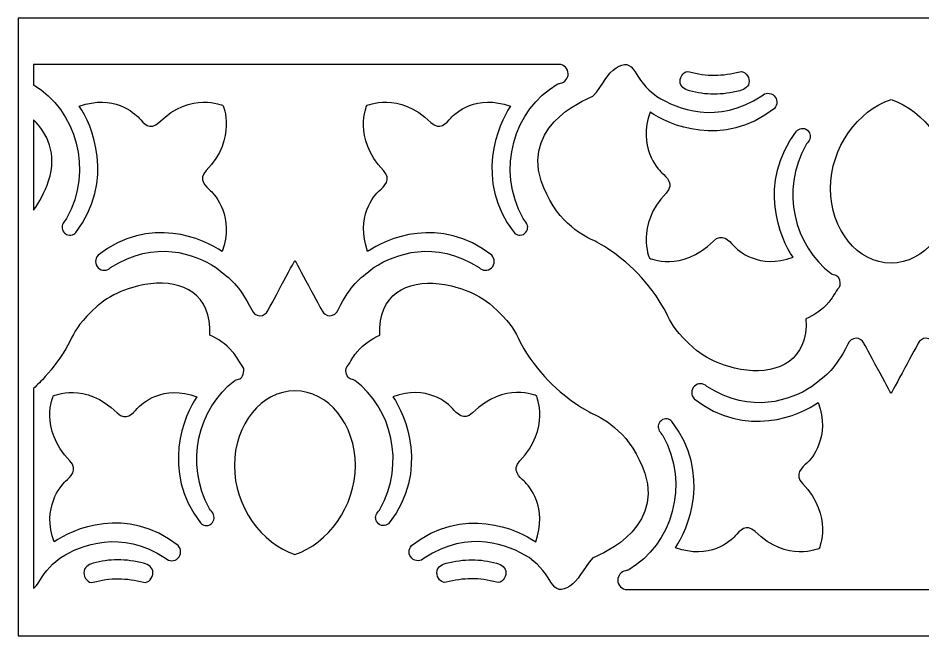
# Model space of a CAD drawing. Header units: centimetres. Extents: x -13.8 to 13.1, y 16.6 to 21.7.
# Drawn here: x -13.79 to -10.503, y 19.442 to 21.685 of the extents above; entities that cross this region are included whole.
import ezdxf

# ---------------------------------------------------------------- set-up
doc = ezdxf.new("R2010")
doc.units = ezdxf.units.CM
doc.header["$MEASUREMENT"] = 0
doc.layers.add('layer 1', color=7, linetype='Continuous')

msp = doc.modelspace()

# ---------------------------------------------------------------- linework, layer by layer
at = {"layer": 'layer 1', "color": 177}
for points, knots in [([(13.12884, 19.44208), (13.12884, 19.44208), (-13.79041, 19.44208), (-13.79041, 19.44208), (-13.79041, 19.44208), (-13.79041, 19.44208), (-13.79041, 21.68535), (-13.79041, 21.68535), (-13.79041, 21.68535), (-13.79041, 21.68535), (13.12884, 21.68535), (13.12884, 21.68535), (13.12884, 21.68535), (13.12884, 21.68535), (13.12884, 19.44208), (13.12884, 19.44208)], [0, 0, 0, 0, 0.2, 0.2, 0.2, 0.2, 0.4, 0.4, 0.4, 0.4, 0.6, 0.6, 0.6, 0.6, 1, 1, 1, 1]), ([(-12.7848, 21.5171), (-12.7848, 21.5171), (-11.82565, 21.5171), (-11.82565, 21.5171), (-11.82565, 21.5171), (-11.80712, 21.5171), (-11.79194, 21.50168), (-11.79194, 21.48283), (-11.79194, 21.48283), (-11.79194, 21.48283), (-11.79194, 21.48283), (-11.79194, 21.48283), (-11.79194, 21.48283), (-11.79194, 21.46601), (-11.80402, 21.45192), (-11.8198, 21.44908), (-11.8198, 21.44908), (-11.82491, 21.44816), (-11.82698, 21.44788), (-11.83167, 21.44517), (-11.83167, 21.44517), (-11.98873, 21.35428), (-12.05469, 21.13468), (-11.95531, 20.95806), (-11.95531, 20.95806), (-11.95227, 20.95264), (-11.94539, 20.9454), (-11.94291, 20.94057), (-11.94291, 20.94057), (-11.93702, 20.92907), (-11.93648, 20.91572), (-11.94949, 20.90394), (-11.94949, 20.90394), (-11.9631, 20.8916), (-11.98086, 20.89808), (-11.98854, 20.90657), (-11.98854, 20.90657), (-12.13392, 21.0959), (-12.0472, 21.30017), (-12.00165, 21.36501), (-12.00165, 21.36501), (-12.12471, 21.41069), (-12.20306, 21.34013), (-12.2185, 21.32249), (-12.2185, 21.32249), (-12.23394, 21.30485), (-12.25871, 21.27474), (-12.29102, 21.3065), (-12.29102, 21.3065), (-12.40801, 21.42151), (-12.52346, 21.36806), (-12.52346, 21.36806), (-12.52346, 21.36806), (-12.52346, 21.36806), (-12.57603, 21.2507), (-12.4629, 21.13175), (-12.4629, 21.13175), (-12.43166, 21.0989), (-12.46128, 21.07372), (-12.47863, 21.05803), (-12.47863, 21.05803), (-12.49598, 21.04233), (-12.56538, 20.96267), (-12.52045, 20.83756), (-12.52045, 20.83756), (-12.45668, 20.88387), (-12.25576, 20.97204), (-12.06953, 20.82423), (-12.06953, 20.82423), (-12.05735, 20.81137), (-12.05773, 20.7909), (-12.07039, 20.77851), (-12.07039, 20.77851), (-12.08304, 20.76613), (-12.10317, 20.76652), (-12.11536, 20.77938), (-12.11536, 20.77938), (-12.27776, 20.88456), (-12.42162, 20.82764), (-12.49621, 20.78122), (-12.49621, 20.78122), (-12.55726, 20.7324), (-12.57659, 20.72272), (-12.62817, 20.62638), (-12.62817, 20.62638), (-12.63236, 20.61378), (-12.6441, 20.6047), (-12.65791, 20.6047), (-12.65791, 20.6047), (-12.67035, 20.6047), (-12.68111, 20.61207), (-12.68619, 20.62274), (-12.68619, 20.62274), (-12.68652, 20.62345), (-12.78451, 20.80478), (-12.7848, 20.80552), (-12.7848, 20.80552), (-12.78509, 20.80478), (-12.88308, 20.62345), (-12.88341, 20.62274), (-12.88341, 20.62274), (-12.88849, 20.61207), (-12.89925, 20.6047), (-12.91169, 20.6047), (-12.91169, 20.6047), (-12.9255, 20.6047), (-12.93723, 20.61378), (-12.94143, 20.62638), (-12.94143, 20.62638), (-12.99301, 20.72272), (-13.01234, 20.7324), (-13.07339, 20.78122), (-13.07339, 20.78122), (-13.14797, 20.82764), (-13.29184, 20.88456), (-13.45424, 20.77938), (-13.45424, 20.77938), (-13.46642, 20.76652), (-13.48656, 20.76613), (-13.49921, 20.77851), (-13.49921, 20.77851), (-13.51187, 20.7909), (-13.51225, 20.81137), (-13.50007, 20.82423), (-13.50007, 20.82423), (-13.31384, 20.97204), (-13.11292, 20.88387), (-13.04914, 20.83756), (-13.04914, 20.83756), (-13.00422, 20.96267), (-13.07362, 21.04233), (-13.09097, 21.05803), (-13.09097, 21.05803), (-13.10832, 21.07372), (-13.13793, 21.0989), (-13.1067, 21.13175), (-13.1067, 21.13175), (-12.99357, 21.2507), (-13.04614, 21.36806), (-13.04614, 21.36806), (-13.04614, 21.36806), (-13.04614, 21.36806), (-13.16159, 21.42151), (-13.27858, 21.3065), (-13.27858, 21.3065), (-13.31089, 21.27474), (-13.33566, 21.30485), (-13.3511, 21.32249), (-13.3511, 21.32249), (-13.36653, 21.34013), (-13.44489, 21.41069), (-13.56795, 21.36501), (-13.56795, 21.36501), (-13.5224, 21.30017), (-13.43567, 21.0959), (-13.58106, 20.90657), (-13.58106, 20.90657), (-13.58874, 20.89808), (-13.6065, 20.8916), (-13.62011, 20.90394), (-13.62011, 20.90394), (-13.63312, 20.91572), (-13.63258, 20.92907), (-13.62669, 20.94057), (-13.62669, 20.94057), (-13.62421, 20.9454), (-13.61733, 20.95264), (-13.61428, 20.95806), (-13.61428, 20.95806), (-13.51567, 21.13332), (-13.57988, 21.35086), (-13.73432, 21.44301), (-13.73432, 21.44301), (-13.73432, 21.44301), (-13.73432, 21.5171), (-13.73432, 21.5171), (-13.73432, 21.5171), (-13.73432, 21.5171), (-12.7848, 21.5171), (-12.7848, 21.5171)], [0, 0, 0, 0, 0.0217391, 0.0217391, 0.0217391, 0.0217391, 0.0434783, 0.0434783, 0.0434783, 0.0434783, 0.0652174, 0.0652174, 0.0652174, 0.0652174, 0.0869565, 0.0869565, 0.0869565, 0.0869565, 0.1086957, 0.1086957, 0.1086957, 0.1086957, 0.1304348, 0.1304348, 0.1304348, 0.1304348, 0.1521739, 0.1521739, 0.1521739, 0.1521739, 0.173913, 0.173913, 0.173913, 0.173913, 0.1956522, 0.1956522, 0.1956522, 0.1956522, 0.2173913, 0.2173913, 0.2173913, 0.2173913, 0.2391304, 0.2391304, 0.2391304, 0.2391304, 0.2608696, 0.2608696, 0.2608696, 0.2608696, 0.2826087, 0.2826087, 0.2826087, 0.2826087, 0.3043478, 0.3043478, 0.3043478, 0.3043478, 0.326087, 0.326087, 0.326087, 0.326087, 0.3478261, 0.3478261, 0.3478261, 0.3478261, 0.3695652, 0.3695652, 0.3695652, 0.3695652, 0.3913043, 0.3913043, 0.3913043, 0.3913043, 0.4130435, 0.4130435, 0.4130435, 0.4130435, 0.4347826, 0.4347826, 0.4347826, 0.4347826, 0.4565217, 0.4565217, 0.4565217, 0.4565217, 0.4782609, 0.4782609, 0.4782609, 0.4782609, 0.5, 0.5, 0.5, 0.5, 0.5217391, 0.5217391, 0.5217391, 0.5217391, 0.5434783, 0.5434783, 0.5434783, 0.5434783, 0.5652174, 0.5652174, 0.5652174, 0.5652174, 0.5869565, 0.5869565, 0.5869565, 0.5869565, 0.6086957, 0.6086957, 0.6086957, 0.6086957, 0.6304348, 0.6304348, 0.6304348, 0.6304348, 0.6521739, 0.6521739, 0.6521739, 0.6521739, 0.673913, 0.673913, 0.673913, 0.673913, 0.6956522, 0.6956522, 0.6956522, 0.6956522, 0.7173913, 0.7173913, 0.7173913, 0.7173913, 0.7391304, 0.7391304, 0.7391304, 0.7391304, 0.7608696, 0.7608696, 0.7608696, 0.7608696, 0.7826087, 0.7826087, 0.7826087, 0.7826087, 0.8043478, 0.8043478, 0.8043478, 0.8043478, 0.826087, 0.826087, 0.826087, 0.826087, 0.8478261, 0.8478261, 0.8478261, 0.8478261, 0.8695652, 0.8695652, 0.8695652, 0.8695652, 0.8913043, 0.8913043, 0.8913043, 0.8913043, 0.9130435, 0.9130435, 0.9130435, 0.9130435, 0.9347826, 0.9347826, 0.9347826, 0.9347826, 0.9565217, 0.9565217, 0.9565217, 0.9565217, 1, 1, 1, 1]), ([(-11.70184, 20.8786), (-11.6908, 20.87406), (-11.59819, 20.82591), (-11.52612, 20.74392), (-11.52612, 20.74392), (-11.40113, 20.60173), (-11.45784, 20.59688), (-11.33682, 20.48822), (-11.33682, 20.48822), (-11.27788, 20.4353), (-11.19624, 20.41288), (-11.14296, 20.40664), (-11.14296, 20.40664), (-11.02823, 20.3932), (-10.91966, 20.44272), (-10.92797, 20.59341), (-10.92797, 20.59341), (-10.89872, 20.60691), (-10.87054, 20.62457), (-10.84533, 20.65372), (-10.84533, 20.65372), (-10.83309, 20.66787), (-10.82707, 20.68026), (-10.81313, 20.70065), (-10.81313, 20.70065), (-10.81313, 20.70065), (-10.81313, 20.70065), (-10.81313, 20.70065), (-10.81313, 20.70065), (-10.80456, 20.71083), (-10.80165, 20.71675), (-10.80674, 20.73502), (-10.80674, 20.73502), (-10.81241, 20.75538), (-10.82491, 20.75252), (-10.83673, 20.75779), (-10.83673, 20.75779), (-10.97049, 20.85832), (-11.02101, 21.05967), (-10.92862, 21.22388), (-10.92862, 21.22388), (-10.92557, 21.22929), (-10.91869, 21.23654), (-10.91622, 21.24137), (-10.91622, 21.24137), (-10.91033, 21.25287), (-10.90979, 21.26621), (-10.9228, 21.278), (-10.9228, 21.278), (-10.93641, 21.29034), (-10.95417, 21.28386), (-10.96185, 21.27536), (-10.96185, 21.27536), (-11.10723, 21.08604), (-11.0205, 20.88176), (-10.97496, 20.81693), (-10.97496, 20.81693), (-11.09801, 20.77125), (-11.17637, 20.84181), (-11.19181, 20.85945), (-11.19181, 20.85945), (-11.20725, 20.87709), (-11.23202, 20.90719), (-11.26432, 20.87544), (-11.26432, 20.87544), (-11.38132, 20.76043), (-11.49676, 20.81388), (-11.49676, 20.81388), (-11.49676, 20.81388), (-11.49676, 20.81388), (-11.54933, 20.93124), (-11.43621, 21.05019), (-11.43621, 21.05019), (-11.40497, 21.08304), (-11.43459, 21.10821), (-11.45194, 21.12391), (-11.45194, 21.12391), (-11.46929, 21.13961), (-11.53869, 21.21927), (-11.49376, 21.34438), (-11.49376, 21.34438), (-11.42999, 21.29807), (-11.22906, 21.2099), (-11.04284, 21.35771), (-11.04284, 21.35771), (-11.03065, 21.37057), (-11.03104, 21.39104), (-11.04369, 21.40343), (-11.04369, 21.40343), (-11.05634, 21.41581), (-11.07648, 21.41542), (-11.08866, 21.40256), (-11.08866, 21.40256), (-11.25107, 21.29738), (-11.39493, 21.3543), (-11.46951, 21.40072), (-11.46951, 21.40072), (-11.49386, 21.41809), (-11.52467, 21.44766), (-11.5488, 21.48975), (-11.5488, 21.48975), (-11.56812, 21.5223), (-11.5871, 21.52376), (-11.6181, 21.50487), (-11.6181, 21.50487), (-11.6491, 21.48599), (-11.66288, 21.44605), (-11.70184, 21.40167), (-11.70184, 21.40167), (-11.70184, 21.40166), (-11.96098, 21.30777), (-11.89007, 21.09504), (-11.89007, 21.09504), (-11.84265, 20.95277), (-11.74355, 20.89721), (-11.70184, 20.8786)], [0, 0, 0, 0, 0.0333333, 0.0333333, 0.0333333, 0.0333333, 0.0666667, 0.0666667, 0.0666667, 0.0666667, 0.1, 0.1, 0.1, 0.1, 0.1333333, 0.1333333, 0.1333333, 0.1333333, 0.1666667, 0.1666667, 0.1666667, 0.1666667, 0.2, 0.2, 0.2, 0.2, 0.2333333, 0.2333333, 0.2333333, 0.2333333, 0.2666667, 0.2666667, 0.2666667, 0.2666667, 0.3, 0.3, 0.3, 0.3, 0.3333333, 0.3333333, 0.3333333, 0.3333333, 0.3666667, 0.3666667, 0.3666667, 0.3666667, 0.4, 0.4, 0.4, 0.4, 0.4333333, 0.4333333, 0.4333333, 0.4333333, 0.4666667, 0.4666667, 0.4666667, 0.4666667, 0.5, 0.5, 0.5, 0.5, 0.5333333, 0.5333333, 0.5333333, 0.5333333, 0.5666667, 0.5666667, 0.5666667, 0.5666667, 0.6, 0.6, 0.6, 0.6, 0.6333333, 0.6333333, 0.6333333, 0.6333333, 0.6666667, 0.6666667, 0.6666667, 0.6666667, 0.7, 0.7, 0.7, 0.7, 0.7333333, 0.7333333, 0.7333333, 0.7333333, 0.7666667, 0.7666667, 0.7666667, 0.7666667, 0.8, 0.8, 0.8, 0.8, 0.8333333, 0.8333333, 0.8333333, 0.8333333, 0.8666667, 0.8666667, 0.8666667, 0.8666667, 0.9, 0.9, 0.9, 0.9, 0.9333333, 0.9333333, 0.9333333, 0.9333333, 1, 1, 1, 1]), ([(-11.35169, 21.42146), (-11.2936, 21.40513), (-11.23251, 21.40513), (-11.1684, 21.42146), (-11.1684, 21.42146), (-11.15033, 21.42606), (-11.13453, 21.43695), (-11.13453, 21.45589), (-11.13453, 21.45589), (-11.13453, 21.45589), (-11.13453, 21.45589), (-11.13453, 21.45589), (-11.13453, 21.45589), (-11.13453, 21.47482), (-11.15037, 21.49498), (-11.1684, 21.49032), (-11.1684, 21.49032), (-11.2295, 21.4745), (-11.29059, 21.47348), (-11.35169, 21.49032), (-11.35169, 21.49032), (-11.36965, 21.49526), (-11.38555, 21.47482), (-11.38555, 21.45589), (-11.38555, 21.45589), (-11.38555, 21.45589), (-11.38555, 21.45589), (-11.38555, 21.45589), (-11.38555, 21.45589), (-11.38555, 21.43695), (-11.36964, 21.4265), (-11.35169, 21.42146)], [0, 0, 0, 0, 0.1111111, 0.1111111, 0.1111111, 0.1111111, 0.2222222, 0.2222222, 0.2222222, 0.2222222, 0.3333333, 0.3333333, 0.3333333, 0.3333333, 0.4444444, 0.4444444, 0.4444444, 0.4444444, 0.5555556, 0.5555556, 0.5555556, 0.5555556, 0.6666667, 0.6666667, 0.6666667, 0.6666667, 0.7777778, 0.7777778, 0.7777778, 0.7777778, 1, 1, 1, 1]), ([(-10.61888, 21.38949), (-10.73897, 21.34984), (-10.83879, 21.2167), (-10.83879, 21.06688), (-10.83879, 21.06688), (-10.83879, 20.91707), (-10.74031, 20.79558), (-10.61888, 20.79558), (-10.61888, 20.79558), (-10.49746, 20.79558), (-10.39898, 20.91707), (-10.39898, 21.06688), (-10.39898, 21.06688), (-10.39898, 21.2167), (-10.4988, 21.34984), (-10.61888, 21.38949)], [0, 0, 0, 0, 0.2, 0.2, 0.2, 0.2, 0.4, 0.4, 0.4, 0.4, 0.6, 0.6, 0.6, 0.6, 1, 1, 1, 1]), ([(-13.73432, 21.31607), (-13.68437, 21.26607), (-13.64681, 21.19321), (-13.67953, 21.09504), (-13.67953, 21.09504), (-13.69401, 21.0516), (-13.71331, 21.01625), (-13.73432, 20.98756), (-13.73432, 20.98756), (-13.73432, 20.98756), (-13.73432, 21.31607), (-13.73432, 21.31607)], [0, 0, 0, 0, 0.25, 0.25, 0.25, 0.25, 0.5, 0.5, 0.5, 0.5, 1, 1, 1, 1]), ([(-13.73432, 20.3408), (-13.71995, 20.35379), (-13.70563, 20.36804), (-13.69203, 20.38351), (-13.69203, 20.38351), (-13.56704, 20.5257), (-13.62376, 20.53054), (-13.50273, 20.63921), (-13.50273, 20.63921), (-13.4438, 20.69212), (-13.36215, 20.71455), (-13.30888, 20.72079), (-13.30888, 20.72079), (-13.19415, 20.73423), (-13.08557, 20.68471), (-13.09388, 20.53402), (-13.09388, 20.53402), (-13.06463, 20.52052), (-13.03645, 20.50286), (-13.01125, 20.47371), (-13.01125, 20.47371), (-12.99901, 20.45956), (-12.99299, 20.44717), (-12.97905, 20.42677), (-12.97905, 20.42677), (-12.97905, 20.42677), (-12.97905, 20.42677), (-12.97905, 20.42677), (-12.97905, 20.42677), (-12.97047, 20.41659), (-12.96757, 20.41068), (-12.97266, 20.39241), (-12.97266, 20.39241), (-12.97832, 20.37205), (-12.99083, 20.37491), (-13.00264, 20.36964), (-13.00264, 20.36964), (-13.13641, 20.2691), (-13.18693, 20.06775), (-13.09454, 19.90355), (-13.09454, 19.90355), (-13.09149, 19.89814), (-13.08461, 19.89089), (-13.08213, 19.88606), (-13.08213, 19.88606), (-13.07624, 19.87456), (-13.0757, 19.86121), (-13.08871, 19.84943), (-13.08871, 19.84943), (-13.10232, 19.83709), (-13.12009, 19.84357), (-13.12776, 19.85206), (-13.12776, 19.85206), (-13.27315, 20.04139), (-13.18642, 20.24566), (-13.14087, 20.3105), (-13.14087, 20.3105), (-13.26393, 20.35618), (-13.34229, 20.28562), (-13.35773, 20.26798), (-13.35773, 20.26798), (-13.37316, 20.25034), (-13.39793, 20.22023), (-13.43024, 20.25199), (-13.43024, 20.25199), (-13.54724, 20.367), (-13.66268, 20.31355), (-13.66268, 20.31355), (-13.66268, 20.31355), (-13.66268, 20.31355), (-13.71525, 20.19619), (-13.60213, 20.07724), (-13.60213, 20.07724), (-13.57089, 20.04439), (-13.6005, 20.01921), (-13.61785, 20.00352), (-13.61785, 20.00352), (-13.6352, 19.98782), (-13.7046, 19.90816), (-13.65968, 19.78305), (-13.65968, 19.78305), (-13.5959, 19.82936), (-13.39498, 19.91753), (-13.20875, 19.76972), (-13.20875, 19.76972), (-13.19657, 19.75686), (-13.19695, 19.73639), (-13.20961, 19.724), (-13.20961, 19.724), (-13.22226, 19.71162), (-13.2424, 19.71201), (-13.25458, 19.72487), (-13.25458, 19.72487), (-13.41698, 19.83005), (-13.56085, 19.77313), (-13.63543, 19.72671), (-13.63543, 19.72671), (-13.65977, 19.70934), (-13.69058, 19.67977), (-13.71471, 19.63767), (-13.71471, 19.63767), (-13.72113, 19.62686), (-13.72752, 19.61948), (-13.73432, 19.61514), (-13.73432, 19.61514), (-13.73432, 19.61514), (-13.73432, 20.3408), (-13.73432, 20.3408)], [0, 0, 0, 0, 0.0357143, 0.0357143, 0.0357143, 0.0357143, 0.0714286, 0.0714286, 0.0714286, 0.0714286, 0.1071429, 0.1071429, 0.1071429, 0.1071429, 0.1428571, 0.1428571, 0.1428571, 0.1428571, 0.1785714, 0.1785714, 0.1785714, 0.1785714, 0.2142857, 0.2142857, 0.2142857, 0.2142857, 0.25, 0.25, 0.25, 0.25, 0.2857143, 0.2857143, 0.2857143, 0.2857143, 0.3214286, 0.3214286, 0.3214286, 0.3214286, 0.3571429, 0.3571429, 0.3571429, 0.3571429, 0.3928571, 0.3928571, 0.3928571, 0.3928571, 0.4285714, 0.4285714, 0.4285714, 0.4285714, 0.4642857, 0.4642857, 0.4642857, 0.4642857, 0.5, 0.5, 0.5, 0.5, 0.5357143, 0.5357143, 0.5357143, 0.5357143, 0.5714286, 0.5714286, 0.5714286, 0.5714286, 0.6071429, 0.6071429, 0.6071429, 0.6071429, 0.6428571, 0.6428571, 0.6428571, 0.6428571, 0.6785714, 0.6785714, 0.6785714, 0.6785714, 0.7142857, 0.7142857, 0.7142857, 0.7142857, 0.75, 0.75, 0.75, 0.75, 0.7857143, 0.7857143, 0.7857143, 0.7857143, 0.8214286, 0.8214286, 0.8214286, 0.8214286, 0.8571429, 0.8571429, 0.8571429, 0.8571429, 0.8928571, 0.8928571, 0.8928571, 0.8928571, 0.9285714, 0.9285714, 0.9285714, 0.9285714, 1, 1, 1, 1]), ([(-11.70184, 19.72576), (-11.70184, 19.72576), (-11.44271, 19.81966), (-11.51361, 20.03239), (-11.51361, 20.03239), (-11.56103, 20.17466), (-11.66013, 20.23022), (-11.70184, 20.24882), (-11.70184, 20.24882), (-11.71289, 20.25337), (-11.80549, 20.30152), (-11.87757, 20.38351), (-11.87757, 20.38351), (-12.00255, 20.5257), (-11.94584, 20.53054), (-12.06687, 20.63921), (-12.06687, 20.63921), (-12.1258, 20.69212), (-12.20744, 20.71455), (-12.26072, 20.72079), (-12.26072, 20.72079), (-12.37545, 20.73423), (-12.48403, 20.68471), (-12.47571, 20.53402), (-12.47571, 20.53402), (-12.50497, 20.52052), (-12.53314, 20.50286), (-12.55835, 20.47371), (-12.55835, 20.47371), (-12.57059, 20.45956), (-12.57661, 20.44717), (-12.59055, 20.42677), (-12.59055, 20.42677), (-12.59055, 20.42677), (-12.59055, 20.42677), (-12.59055, 20.42677), (-12.59055, 20.42677), (-12.59913, 20.41659), (-12.60203, 20.41068), (-12.59694, 20.39241), (-12.59694, 20.39241), (-12.59128, 20.37205), (-12.57877, 20.37491), (-12.56696, 20.36964), (-12.56696, 20.36964), (-12.43319, 20.2691), (-12.38267, 20.06775), (-12.47506, 19.90355), (-12.47506, 19.90355), (-12.47811, 19.89814), (-12.48499, 19.89089), (-12.48747, 19.88606), (-12.48747, 19.88606), (-12.49335, 19.87456), (-12.49389, 19.86121), (-12.48089, 19.84943), (-12.48089, 19.84943), (-12.46728, 19.83709), (-12.44951, 19.84357), (-12.44183, 19.85206), (-12.44183, 19.85206), (-12.29645, 20.04139), (-12.38318, 20.24566), (-12.42873, 20.3105), (-12.42873, 20.3105), (-12.30567, 20.35618), (-12.22731, 20.28562), (-12.21187, 20.26798), (-12.21187, 20.26798), (-12.19643, 20.25034), (-12.17167, 20.22023), (-12.13936, 20.25199), (-12.13936, 20.25199), (-12.02236, 20.367), (-11.90692, 20.31355), (-11.90692, 20.31355), (-11.90692, 20.31355), (-11.90692, 20.31355), (-11.85435, 20.19619), (-11.96747, 20.07724), (-11.96747, 20.07724), (-11.99871, 20.04439), (-11.9691, 20.01921), (-11.95174, 20.00352), (-11.95174, 20.00352), (-11.9344, 19.98782), (-11.865, 19.90816), (-11.90992, 19.78305), (-11.90992, 19.78305), (-11.9737, 19.82936), (-12.17462, 19.91753), (-12.36085, 19.76972), (-12.36085, 19.76972), (-12.37303, 19.75686), (-12.37265, 19.73639), (-12.35999, 19.724), (-12.35999, 19.724), (-12.34734, 19.71162), (-12.3272, 19.71201), (-12.31502, 19.72487), (-12.31502, 19.72487), (-12.15261, 19.83005), (-12.00875, 19.77313), (-11.93417, 19.72671), (-11.93417, 19.72671), (-11.90983, 19.70934), (-11.87901, 19.67977), (-11.85489, 19.63767), (-11.85489, 19.63767), (-11.83557, 19.60513), (-11.81658, 19.60367), (-11.78558, 19.62255), (-11.78558, 19.62255), (-11.75458, 19.64144), (-11.7408, 19.68138), (-11.70184, 19.72576)], [0, 0, 0, 0, 0.0333333, 0.0333333, 0.0333333, 0.0333333, 0.0666667, 0.0666667, 0.0666667, 0.0666667, 0.1, 0.1, 0.1, 0.1, 0.1333333, 0.1333333, 0.1333333, 0.1333333, 0.1666667, 0.1666667, 0.1666667, 0.1666667, 0.2, 0.2, 0.2, 0.2, 0.2333333, 0.2333333, 0.2333333, 0.2333333, 0.2666667, 0.2666667, 0.2666667, 0.2666667, 0.3, 0.3, 0.3, 0.3, 0.3333333, 0.3333333, 0.3333333, 0.3333333, 0.3666667, 0.3666667, 0.3666667, 0.3666667, 0.4, 0.4, 0.4, 0.4, 0.4333333, 0.4333333, 0.4333333, 0.4333333, 0.4666667, 0.4666667, 0.4666667, 0.4666667, 0.5, 0.5, 0.5, 0.5, 0.5333333, 0.5333333, 0.5333333, 0.5333333, 0.5666667, 0.5666667, 0.5666667, 0.5666667, 0.6, 0.6, 0.6, 0.6, 0.6333333, 0.6333333, 0.6333333, 0.6333333, 0.6666667, 0.6666667, 0.6666667, 0.6666667, 0.7, 0.7, 0.7, 0.7, 0.7333333, 0.7333333, 0.7333333, 0.7333333, 0.7666667, 0.7666667, 0.7666667, 0.7666667, 0.8, 0.8, 0.8, 0.8, 0.8333333, 0.8333333, 0.8333333, 0.8333333, 0.8666667, 0.8666667, 0.8666667, 0.8666667, 0.9, 0.9, 0.9, 0.9, 0.9333333, 0.9333333, 0.9333333, 0.9333333, 1, 1, 1, 1]), ([(-10.61888, 19.61033), (-10.61888, 19.61033), (-11.57803, 19.61033), (-11.57803, 19.61033), (-11.57803, 19.61033), (-11.59657, 19.61033), (-11.61174, 19.62575), (-11.61174, 19.6446), (-11.61174, 19.6446), (-11.61174, 19.6446), (-11.61174, 19.6446), (-11.61174, 19.6446), (-11.61174, 19.6446), (-11.61174, 19.66142), (-11.59966, 19.67551), (-11.58388, 19.67835), (-11.58388, 19.67835), (-11.57877, 19.67927), (-11.57671, 19.67955), (-11.57202, 19.68226), (-11.57202, 19.68226), (-11.41496, 19.77315), (-11.34899, 19.99274), (-11.44837, 20.16937), (-11.44837, 20.16937), (-11.45142, 20.17478), (-11.4583, 20.18203), (-11.46077, 20.18686), (-11.46077, 20.18686), (-11.46666, 20.19836), (-11.4672, 20.21171), (-11.45419, 20.22349), (-11.45419, 20.22349), (-11.44058, 20.23583), (-11.42282, 20.22935), (-11.41514, 20.22085), (-11.41514, 20.22085), (-11.26976, 20.03153), (-11.35649, 19.82725), (-11.40203, 19.76242), (-11.40203, 19.76242), (-11.27898, 19.71674), (-11.20062, 19.7873), (-11.18518, 19.80494), (-11.18518, 19.80494), (-11.16974, 19.82258), (-11.14497, 19.85269), (-11.11267, 19.82093), (-11.11267, 19.82093), (-10.99567, 19.70592), (-10.88023, 19.75937), (-10.88023, 19.75937), (-10.88023, 19.75937), (-10.88023, 19.75937), (-10.82766, 19.87673), (-10.94078, 19.99568), (-10.94078, 19.99568), (-10.97202, 20.02853), (-10.9424, 20.0537), (-10.92505, 20.0694), (-10.92505, 20.0694), (-10.9077, 20.0851), (-10.8383, 20.16476), (-10.88323, 20.28987), (-10.88323, 20.28987), (-10.947, 20.24356), (-11.14792, 20.15539), (-11.33415, 20.3032), (-11.33415, 20.3032), (-11.34633, 20.31606), (-11.34595, 20.33653), (-11.3333, 20.34892), (-11.3333, 20.34892), (-11.32065, 20.3613), (-11.30051, 20.36091), (-11.28833, 20.34805), (-11.28833, 20.34805), (-11.12592, 20.24287), (-10.98206, 20.29979), (-10.90748, 20.34621), (-10.90748, 20.34621), (-10.84643, 20.39503), (-10.82709, 20.40471), (-10.77551, 20.50104), (-10.77551, 20.50104), (-10.77132, 20.51365), (-10.75958, 20.52272), (-10.74577, 20.52272), (-10.74577, 20.52272), (-10.73333, 20.52272), (-10.72258, 20.51536), (-10.7175, 20.50469), (-10.7175, 20.50469), (-10.71716, 20.50398), (-10.61917, 20.32265), (-10.61888, 20.32191), (-10.61888, 20.32191), (-10.6186, 20.32265), (-10.52061, 20.50398), (-10.52027, 20.50469), (-10.52027, 20.50469), (-10.51519, 20.51536), (-10.50444, 20.52272), (-10.49199, 20.52272), (-10.49199, 20.52272), (-10.47818, 20.52272), (-10.46645, 20.51365), (-10.46225, 20.50104), (-10.46225, 20.50104), (-10.41068, 20.40471), (-10.39134, 20.39503), (-10.33029, 20.34621), (-10.33029, 20.34621), (-10.25571, 20.29979), (-10.11185, 20.24287), (-9.94944, 20.34805), (-9.94944, 20.34805), (-9.93726, 20.36091), (-9.91712, 20.3613), (-9.90447, 20.34892), (-9.90447, 20.34892), (-9.89181, 20.33653), (-9.89143, 20.31606), (-9.90361, 20.3032), (-9.90361, 20.3032), (-10.08984, 20.15539), (-10.29076, 20.24356), (-10.35454, 20.28987), (-10.35454, 20.28987), (-10.39946, 20.16476), (-10.33006, 20.0851), (-10.31271, 20.0694), (-10.31271, 20.0694), (-10.29536, 20.0537), (-10.26575, 20.02853), (-10.29699, 19.99568), (-10.29699, 19.99568), (-10.41011, 19.87673), (-10.35754, 19.75937), (-10.35754, 19.75937), (-10.35754, 19.75937), (-10.35754, 19.75937), (-10.2421, 19.70592), (-10.1251, 19.82093), (-10.1251, 19.82093), (-10.09279, 19.85269), (-10.06802, 19.82258), (-10.05259, 19.80494), (-10.05259, 19.80494), (-10.03715, 19.7873), (-9.95879, 19.71674), (-9.83573, 19.76242), (-9.83573, 19.76242), (-9.88128, 19.82725), (-9.96801, 20.03153), (-9.82262, 20.22085), (-9.82262, 20.22085), (-9.81494, 20.22935), (-9.79718, 20.23583), (-9.78357, 20.22349), (-9.78357, 20.22349), (-9.77056, 20.21171), (-9.7711, 20.19836), (-9.77699, 20.18686), (-9.77699, 20.18686), (-9.77947, 20.18203), (-9.78635, 20.17478), (-9.7894, 20.16937), (-9.7894, 20.16937), (-9.88878, 19.99274), (-9.82281, 19.77315), (-9.66575, 19.68226), (-9.66575, 19.68226), (-9.66106, 19.67955), (-9.65899, 19.67927), (-9.65388, 19.67835), (-9.65388, 19.67835), (-9.63811, 19.67551), (-9.62603, 19.66142), (-9.62603, 19.6446), (-9.62603, 19.6446), (-9.62603, 19.6446), (-9.62603, 19.6446), (-9.62603, 19.6446), (-9.62603, 19.6446), (-9.62603, 19.62575), (-9.6412, 19.61033), (-9.65974, 19.61033), (-9.65974, 19.61033), (-9.65974, 19.61033), (-10.61888, 19.61033), (-10.61888, 19.61033)], [0, 0, 0, 0, 0.0204082, 0.0204082, 0.0204082, 0.0204082, 0.0408163, 0.0408163, 0.0408163, 0.0408163, 0.0612245, 0.0612245, 0.0612245, 0.0612245, 0.0816327, 0.0816327, 0.0816327, 0.0816327, 0.1020408, 0.1020408, 0.1020408, 0.1020408, 0.122449, 0.122449, 0.122449, 0.122449, 0.1428571, 0.1428571, 0.1428571, 0.1428571, 0.1632653, 0.1632653, 0.1632653, 0.1632653, 0.1836735, 0.1836735, 0.1836735, 0.1836735, 0.2040816, 0.2040816, 0.2040816, 0.2040816, 0.2244898, 0.2244898, 0.2244898, 0.2244898, 0.244898, 0.244898, 0.244898, 0.244898, 0.2653061, 0.2653061, 0.2653061, 0.2653061, 0.2857143, 0.2857143, 0.2857143, 0.2857143, 0.3061224, 0.3061224, 0.3061224, 0.3061224, 0.3265306, 0.3265306, 0.3265306, 0.3265306, 0.3469388, 0.3469388, 0.3469388, 0.3469388, 0.3673469, 0.3673469, 0.3673469, 0.3673469, 0.3877551, 0.3877551, 0.3877551, 0.3877551, 0.4081633, 0.4081633, 0.4081633, 0.4081633, 0.4285714, 0.4285714, 0.4285714, 0.4285714, 0.4489796, 0.4489796, 0.4489796, 0.4489796, 0.4693878, 0.4693878, 0.4693878, 0.4693878, 0.4897959, 0.4897959, 0.4897959, 0.4897959, 0.5102041, 0.5102041, 0.5102041, 0.5102041, 0.5306122, 0.5306122, 0.5306122, 0.5306122, 0.5510204, 0.5510204, 0.5510204, 0.5510204, 0.5714286, 0.5714286, 0.5714286, 0.5714286, 0.5918367, 0.5918367, 0.5918367, 0.5918367, 0.6122449, 0.6122449, 0.6122449, 0.6122449, 0.6326531, 0.6326531, 0.6326531, 0.6326531, 0.6530612, 0.6530612, 0.6530612, 0.6530612, 0.6734694, 0.6734694, 0.6734694, 0.6734694, 0.6938776, 0.6938776, 0.6938776, 0.6938776, 0.7142857, 0.7142857, 0.7142857, 0.7142857, 0.7346939, 0.7346939, 0.7346939, 0.7346939, 0.755102, 0.755102, 0.755102, 0.755102, 0.7755102, 0.7755102, 0.7755102, 0.7755102, 0.7959184, 0.7959184, 0.7959184, 0.7959184, 0.8163265, 0.8163265, 0.8163265, 0.8163265, 0.8367347, 0.8367347, 0.8367347, 0.8367347, 0.8571429, 0.8571429, 0.8571429, 0.8571429, 0.877551, 0.877551, 0.877551, 0.877551, 0.8979592, 0.8979592, 0.8979592, 0.8979592, 0.9183673, 0.9183673, 0.9183673, 0.9183673, 0.9387755, 0.9387755, 0.9387755, 0.9387755, 0.9591837, 0.9591837, 0.9591837, 0.9591837, 1, 1, 1, 1]), ([(-12.7848, 19.73793), (-12.90488, 19.77759), (-13.0047, 19.91073), (-13.0047, 20.06055), (-13.0047, 20.06055), (-13.0047, 20.21036), (-12.90623, 20.33185), (-12.7848, 20.33185), (-12.7848, 20.33185), (-12.66337, 20.33185), (-12.5649, 20.21036), (-12.5649, 20.06055), (-12.5649, 20.06055), (-12.5649, 19.91073), (-12.66472, 19.77759), (-12.7848, 19.73793)], [0, 0, 0, 0, 0.2, 0.2, 0.2, 0.2, 0.4, 0.4, 0.4, 0.4, 0.6, 0.6, 0.6, 0.6, 1, 1, 1, 1]), ([(-13.5176, 19.70597), (-13.45952, 19.72229), (-13.39843, 19.72229), (-13.33432, 19.70597), (-13.33432, 19.70597), (-13.31625, 19.70137), (-13.30045, 19.69048), (-13.30045, 19.67154), (-13.30045, 19.67154), (-13.30045, 19.67154), (-13.30045, 19.67154), (-13.30045, 19.67154), (-13.30045, 19.67154), (-13.30045, 19.65261), (-13.31629, 19.63245), (-13.33432, 19.63711), (-13.33432, 19.63711), (-13.39541, 19.65292), (-13.45651, 19.65395), (-13.5176, 19.63711), (-13.5176, 19.63711), (-13.53556, 19.63216), (-13.55147, 19.65261), (-13.55147, 19.67154), (-13.55147, 19.67154), (-13.55147, 19.67154), (-13.55147, 19.67154), (-13.55147, 19.67154), (-13.55147, 19.67154), (-13.55147, 19.69048), (-13.53556, 19.70093), (-13.5176, 19.70597)], [0, 0, 0, 0, 0.1111111, 0.1111111, 0.1111111, 0.1111111, 0.2222222, 0.2222222, 0.2222222, 0.2222222, 0.3333333, 0.3333333, 0.3333333, 0.3333333, 0.4444444, 0.4444444, 0.4444444, 0.4444444, 0.5555556, 0.5555556, 0.5555556, 0.5555556, 0.6666667, 0.6666667, 0.6666667, 0.6666667, 0.7777778, 0.7777778, 0.7777778, 0.7777778, 1, 1, 1, 1]), ([(-12.05199, 19.70597), (-12.11008, 19.72229), (-12.17117, 19.72229), (-12.23528, 19.70597), (-12.23528, 19.70597), (-12.25335, 19.70137), (-12.26915, 19.69048), (-12.26915, 19.67154), (-12.26915, 19.67154), (-12.26915, 19.67154), (-12.26915, 19.67154), (-12.26915, 19.67154), (-12.26915, 19.67154), (-12.26915, 19.65261), (-12.25331, 19.63245), (-12.23528, 19.63711), (-12.23528, 19.63711), (-12.17419, 19.65292), (-12.11309, 19.65395), (-12.05199, 19.63711), (-12.05199, 19.63711), (-12.03404, 19.63216), (-12.01813, 19.65261), (-12.01813, 19.67154), (-12.01813, 19.67154), (-12.01813, 19.67154), (-12.01813, 19.67154), (-12.01813, 19.67154), (-12.01813, 19.67154), (-12.01813, 19.69048), (-12.03404, 19.70093), (-12.05199, 19.70597)], [0, 0, 0, 0, 0.1111111, 0.1111111, 0.1111111, 0.1111111, 0.2222222, 0.2222222, 0.2222222, 0.2222222, 0.3333333, 0.3333333, 0.3333333, 0.3333333, 0.4444444, 0.4444444, 0.4444444, 0.4444444, 0.5555556, 0.5555556, 0.5555556, 0.5555556, 0.6666667, 0.6666667, 0.6666667, 0.6666667, 0.7777778, 0.7777778, 0.7777778, 0.7777778, 1, 1, 1, 1])]:
    msp.add_open_spline(points, degree=3, knots=knots, dxfattribs=at)

doc.saveas('drawing.dxf')
